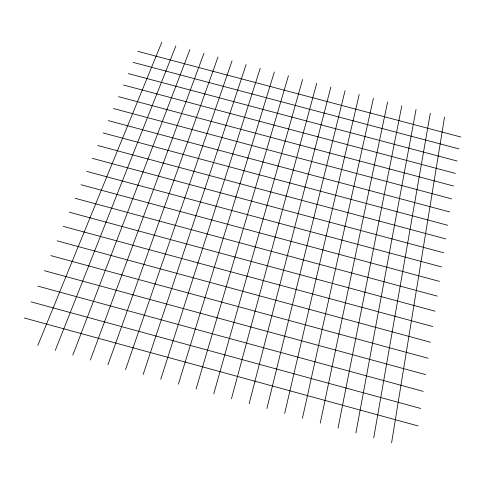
<?xml version="1.0" encoding="UTF-8"?>
<svg xmlns="http://www.w3.org/2000/svg" width="485" height="485" viewBox="0 0 485 485"><rect width="100%" height="100%" fill="white"/><g stroke="black" fill="none" stroke-linecap="round" stroke-linejoin="round"><path stroke-width="0.73" d="M391.595 442.799L444.539 117.037M373.729 437.888L430.286 113.266M355.875 432.978L416.051 109.495M338.039 428.079L401.822 105.73M320.227 423.181L387.612 101.971M302.434 418.288L373.414 98.206M284.659 413.402L359.221 94.454M266.902 408.522L345.047 90.701M249.163 403.647L330.879 86.948M231.442 398.773L316.729 83.202M213.739 393.905L302.585 79.461M196.061 389.049L288.46 75.721M178.395 384.193L274.34 71.98M160.753 379.343L260.239 68.252M143.13 374.499L246.144 64.517M125.524 369.655L232.066 60.789M107.937 364.823L217.995 57.066M90.368 359.991L203.936 53.344M72.817 355.166L189.896 49.628M55.284 350.346L175.861 45.911M37.769 345.532L161.838 42.201M137.795 51.355L460.75 137M133.102 62.371L458.992 148.913M128.325 73.587L457.203 161.05M123.457 85.014L455.379 173.418M118.498 96.66L453.524 186.016M113.448 108.525L451.632 198.856M108.294 120.613L449.698 211.945M103.05 132.939L447.734 225.295M97.697 145.5L445.727 238.899M92.241 158.316L443.678 252.782M86.676 171.387L441.592 266.938M80.995 184.718L439.465 281.385M75.205 198.316L437.288 296.129M69.294 212.2L435.069 311.182M63.256 226.368L432.808 326.55M57.097 240.833L430.492 342.24M50.81 255.607L428.128 358.269M44.384 270.697L425.715 374.644M37.818 286.114L423.247 391.377M31.107 301.864L420.725 408.479M24.25 317.966L418.149 425.963"/></g></svg>
